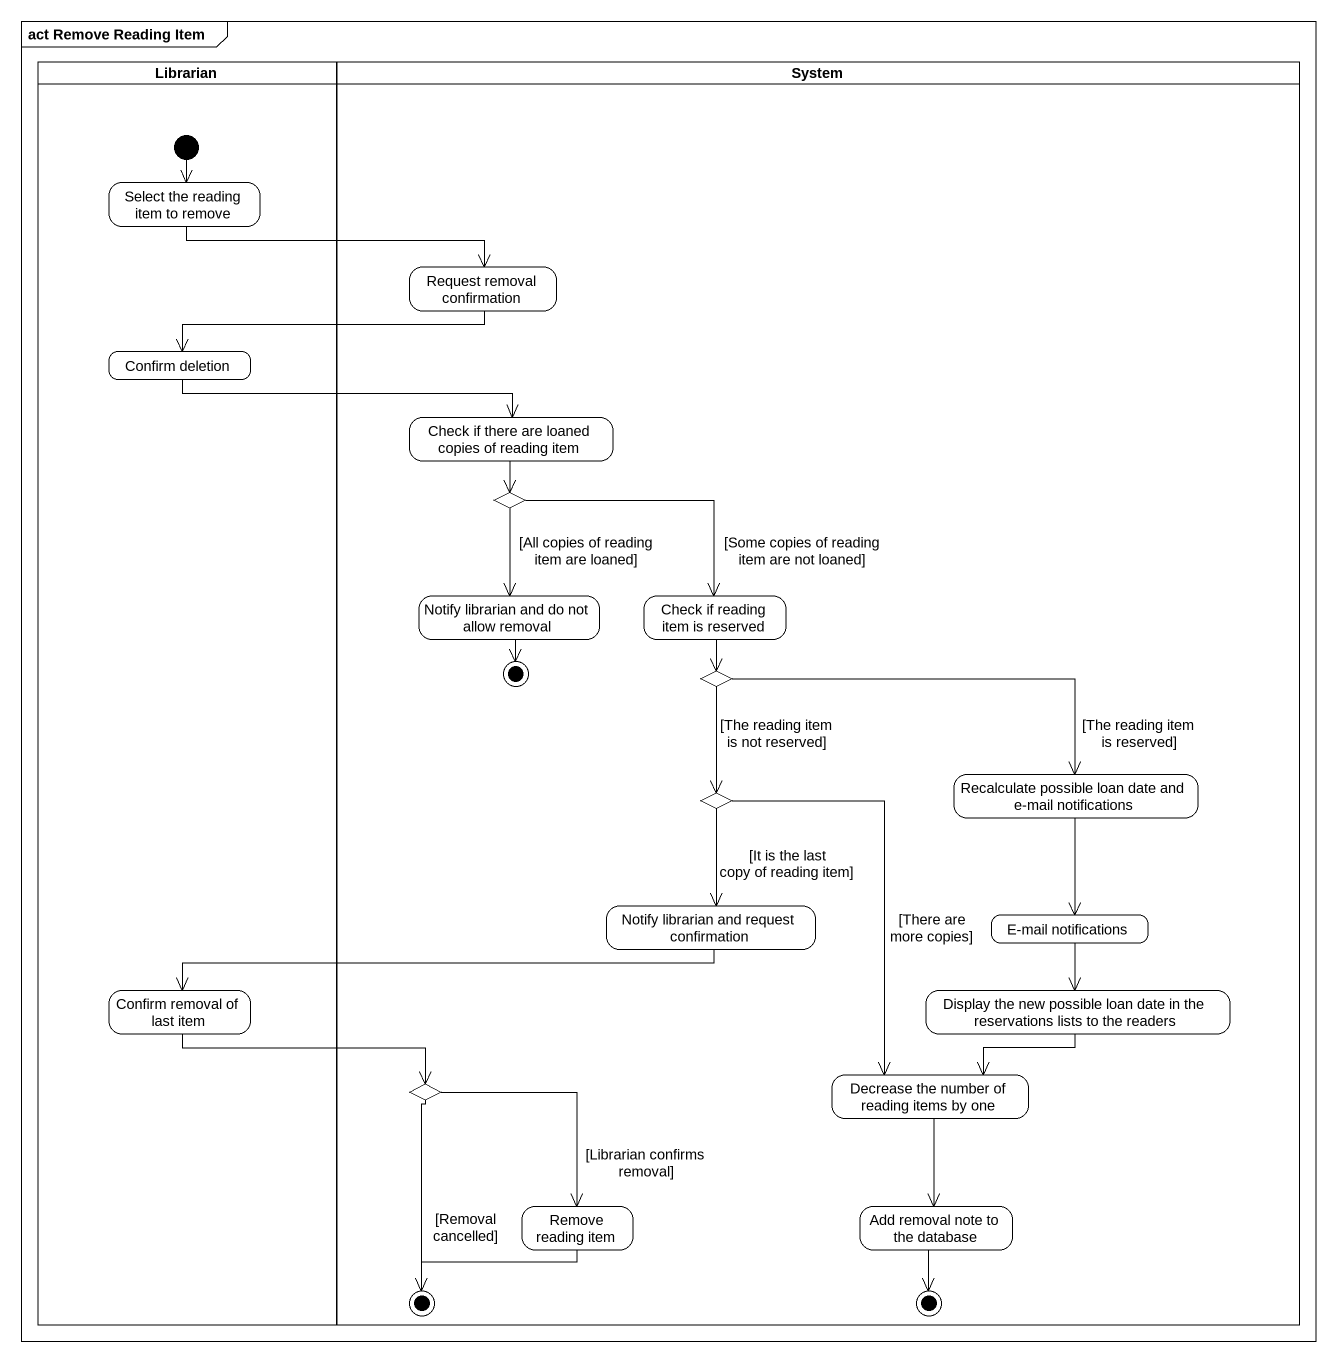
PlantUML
@startuml
mainframe act Remove Reading Item
hide empty description
state Librarian <<partition>> {
  state "Select the reading item to remove" as Select_the_reading_item_to
  state "Confirm deletion" as Confirm_deletion
  state "Confirm removal of last item" as Confirm_removal_of_last_item
  [*] --> Select_the_reading_item_to
}
state System <<partition>> {
  state "Request removal confirmation" as Request_removal_confirmation
  state "Check if there are loaned copies of reading item" as Check_if_there_are_loaned
  state choice1 <<choice>>
  state "Notify librarian and do not allow removal" as Notify_librarian_and_do_not
  state "Check if reading item is reserved" as Check_if_reading_item_is
  state final1 <<end>>
  state choice2 <<choice>>
  state choice3 <<choice>>
  state "Recalculate possible loan date and e-mail notifications" as Recalculate_possible_loan
  state "Notify librarian and request confirmation" as Notify_librarian_and
  state "E-mail notifications" as E_mail_notifications
  state "Display the new possible loan date in the reservations lists to the readers" as Display_the_new_possible
  state choice4 <<choice>>
  state "Decrease the number of reading items by one" as Decrease_the_number_of
  state "Remove reading item" as Remove_reading_item
  state "Add removal note to the database" as Add_removal_note_to_the
  state final2 <<end>>
  state final3 <<end>>
}
Select_the_reading_item_to -right-> Request_removal_confirmation
Request_removal_confirmation -left-> Confirm_deletion
Confirm_deletion -right-> Check_if_there_are_loaned
Check_if_there_are_loaned --> choice1
choice1 --> Notify_librarian_and_do_not : [All copies of reading item are loaned]
choice1 -right-> Check_if_reading_item_is : [Some copies of reading item are not loaned]
Notify_librarian_and_do_not --> final1
Check_if_reading_item_is --> choice2
choice2 --> choice3 : [The reading item is not reserved]
choice2 -right-> Recalculate_possible_loan : [The reading item is reserved]
choice3 --> Notify_librarian_and : [It is the last copy of reading item]
choice3 --> Decrease_the_number_of : [There are more copies]
Recalculate_possible_loan --> E_mail_notifications
Notify_librarian_and -left-> Confirm_removal_of_last_item
E_mail_notifications --> Display_the_new_possible
Confirm_removal_of_last_item -right-> choice4
Display_the_new_possible -left-> Decrease_the_number_of
choice4 --> Remove_reading_item : [Librarian confirms removal]
choice4 --> final2 : [Removal cancelled]
Decrease_the_number_of --> Add_removal_note_to_the
Remove_reading_item -left-> final2
Add_removal_note_to_the --> final3
@enduml
